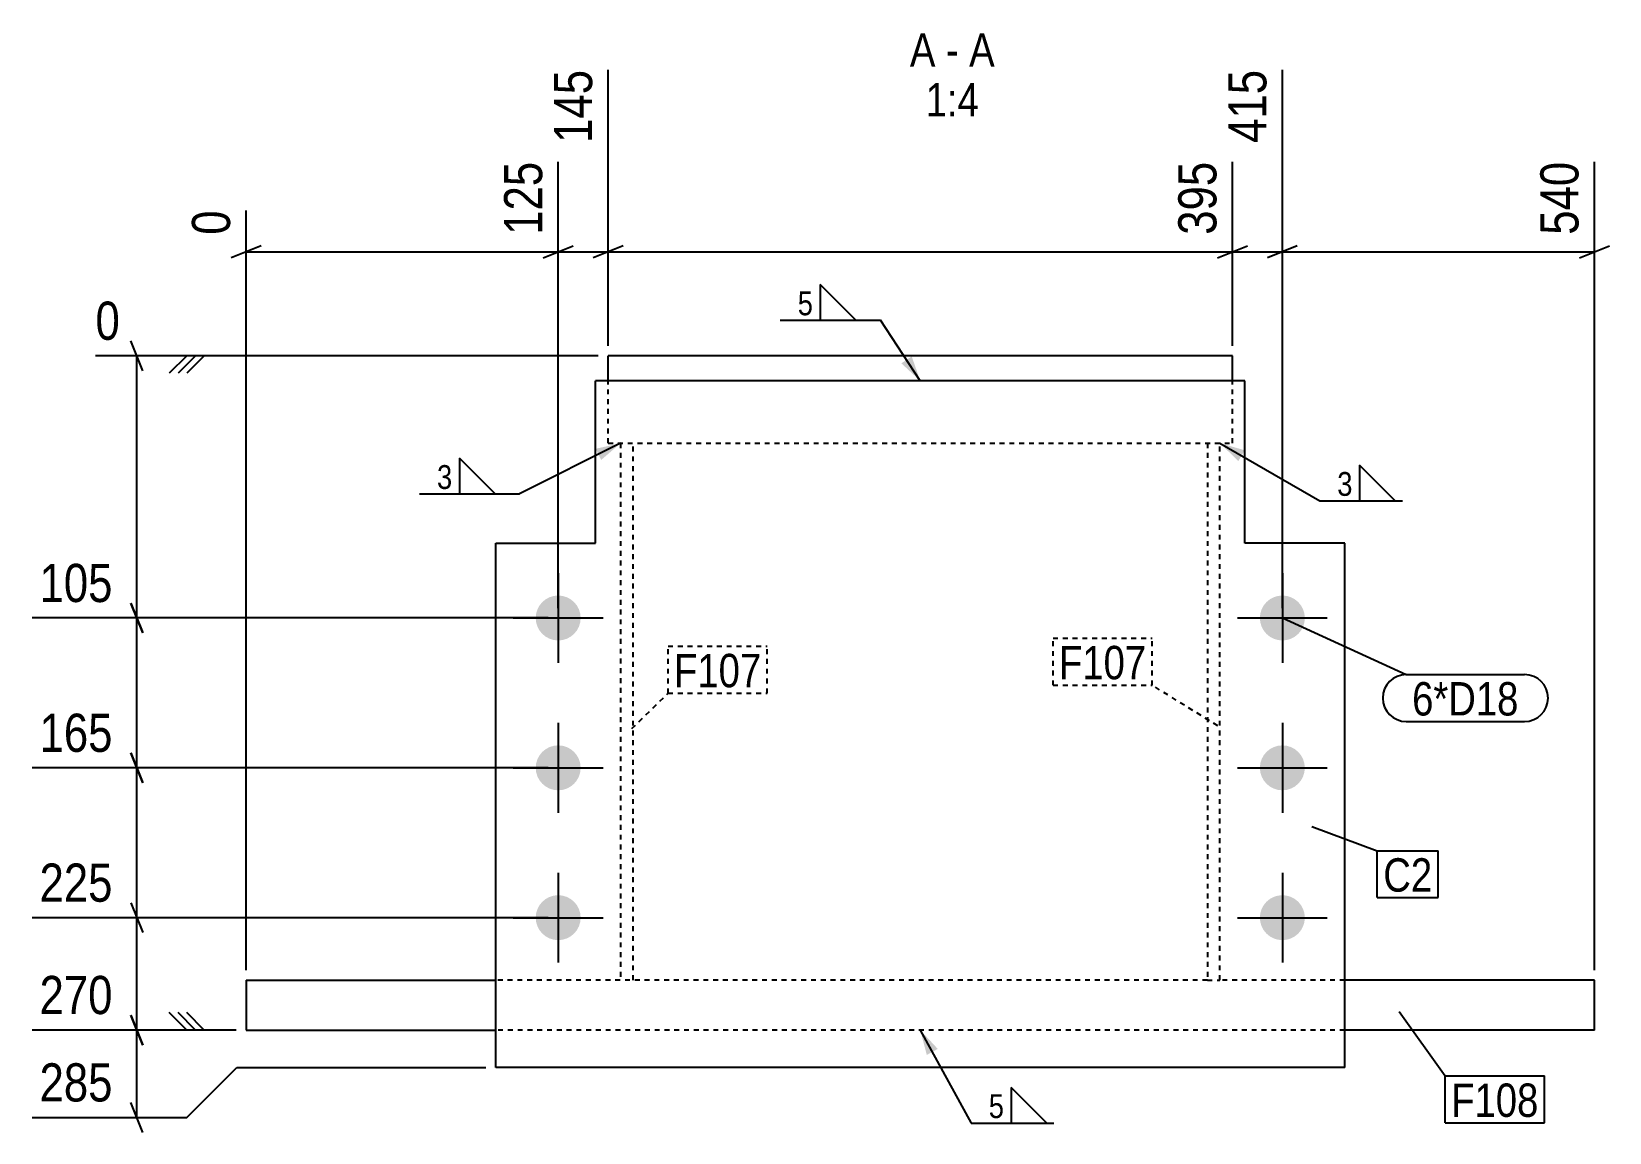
# Model space of a CAD drawing. Header units: millimetres. Extents: x 9 to 44269, y 10 to 1769.
# Drawn here: x 17168 to 17800, y 10 to 450 of the extents above; entities that cross this region are included whole.
import ezdxf

# ---------------------------------------------------------------- set-up
doc = ezdxf.new("R2010")
doc.units = ezdxf.units.MM
doc.linetypes.add('DXK_LINE_DOT2', pattern=[3.9198, 1.9599, -1.9599])
for name, color, linetype in [('MÅLSÆTNING', 7, 'Continuous'), ('STÅL', 7, 'Continuous'), ('TEKST', 7, 'Continuous')]:
    doc.layers.add(name, color=color, linetype=linetype)
doc.styles.add('Arial Narrow', font='ARIALN.TTF', dxfattribs={"height": 0.2})

msp = doc.modelspace()

# ---------------------------------------------------------------- hatches: boundary and pattern name
at = {"layer": 'STÅL', "linetype": 'Continuous'}
for points in [[(17387.94, 215.6, -1), (17369.94, 215.6, -1)], [(17677.95, 215.6, -1), (17659.95, 215.6, -1)], [(17387.94, 155.6, -1), (17369.94, 155.6, -1)], [(17677.95, 155.6, -1), (17659.95, 155.6, -1)], [(17387.94, 95.6, -1), (17369.94, 95.6, -1)], [(17677.95, 95.6, -1), (17659.95, 95.6, -1)]]:
    msp.add_hatch(color=96, dxfattribs=at).paths.add_polyline_path(points)
at = {"layer": 'TEKST', "linetype": 'Continuous'}
for points in [[(17520.52, 320.32), (17523.94, 310.6), (17516.35, 317.57)], [(17393.89, 283.34), (17403.95, 285.6), (17396.14, 278.87)], [(17651.35, 278.44), (17643.94, 285.6), (17653.85, 282.77)], [(17526.56, 40.63), (17523.94, 50.6), (17530.95, 43.04)]]:
    msp.add_hatch(color=3, dxfattribs=at).paths.add_polyline_path(points)

# ---------------------------------------------------------------- linework, layer by layer
at = {"layer": 'MÅLSÆTNING', "color": 7, "linetype": 'Continuous'}
for p, q in [((17398.94, 324.6), (17398.94, 435.11)), ((17398.94, 324.6), (17398.94, 435.11)), ((17668.95, 219.6), (17668.95, 435.11)), ((17668.95, 219.6), (17668.95, 435.11)), ((17378.94, 219.6), (17378.94, 398.31)), ((17378.94, 219.6), (17378.94, 398.31)), ((17648.94, 324.6), (17648.94, 398.31)), ((17648.94, 324.6), (17648.94, 398.31)), ((17793.94, 74.6), (17793.94, 398.31)), ((17253.94, 74.6), (17253.94, 378.81)), ((17259.94, 364.66), (17247.94, 359.86)), ((17253.94, 362.26), (17378.94, 362.26)), ((17372.94, 359.86), (17384.94, 364.66)), ((17372.94, 359.86), (17384.94, 364.66)), ((17378.94, 362.26), (17398.94, 362.26)), ((17404.94, 364.66), (17392.94, 359.86)), ((17404.94, 364.66), (17392.94, 359.86)), ((17398.94, 362.26), (17648.94, 362.26)), ((17642.94, 359.86), (17654.94, 364.66)), ((17648.94, 362.26), (17668.95, 362.26)), ((17674.95, 364.66), (17662.95, 359.86)), ((17674.95, 364.66), (17662.95, 359.86)), ((17668.95, 362.26), (17793.94, 362.26)), ((17787.94, 359.86), (17799.94, 364.66)), ((17212.6, 314.6), (17207.8, 326.6)), ((17394.94, 320.6), (17193.65, 320.6)), ((17210.2, 215.6), (17210.2, 320.6)), ((17230.2, 320.6), (17223.2, 313.6)), ((17237.2, 320.6), (17223.2, 320.6)), ((17233.7, 320.6), (17226.7, 313.6)), ((17237.2, 320.6), (17230.2, 313.6)), ((17207.8, 221.6), (17212.6, 209.6)), ((17212.6, 209.6), (17207.8, 221.6)), ((17374.94, 215.6), (17168.32, 215.6)), ((17374.94, 215.6), (17168.32, 215.6)), ((17210.2, 155.6), (17210.2, 215.6)), ((17207.8, 161.6), (17212.6, 149.6)), ((17212.6, 149.6), (17207.8, 161.6)), ((17374.94, 155.6), (17168.32, 155.6)), ((17374.94, 155.6), (17168.32, 155.6)), ((17210.2, 95.6), (17210.2, 155.6)), ((17207.8, 101.6), (17212.6, 89.6)), ((17207.8, 101.6), (17212.6, 89.6)), ((17374.94, 95.6), (17168.32, 95.6)), ((17374.94, 95.6), (17168.32, 95.6)), ((17210.2, 50.6), (17210.2, 95.6)), ((17230.2, 50.6), (17223.2, 57.6)), ((17230.2, 50.6), (17223.2, 57.6)), ((17233.7, 50.6), (17226.7, 57.6)), ((17233.7, 50.6), (17226.7, 57.6)), ((17237.2, 50.6), (17230.2, 57.6)), ((17237.2, 50.6), (17230.2, 57.6)), ((17249.94, 50.6), (17168.32, 50.6)), ((17249.94, 50.6), (17168.32, 50.6)), ((17207.8, 56.6), (17212.6, 44.6)), ((17212.6, 44.6), (17207.8, 56.6)), ((17210.2, 15.6), (17210.2, 50.6)), ((17237.2, 50.6), (17223.2, 50.6)), ((17237.2, 50.6), (17223.2, 50.6)), ((17230.2, 15.6), (17250.2, 35.6)), ((17250.2, 35.6), (17349.94, 35.6)), ((17212.6, 9.6), (17207.8, 21.6)), ((17168.32, 15.6), (17230.2, 15.6))]:
    msp.add_line(p, q, dxfattribs=at)
at = {"layer": 'STÅL', "color": 2, "linetype": 'Continuous'}
for p, q in [((17648.94, 320.6), (17398.94, 320.6)), ((17398.94, 310.6), (17398.94, 320.6)), ((17648.94, 310.6), (17648.94, 320.6)), ((17393.94, 245.6), (17393.94, 310.6)), ((17653.94, 310.6), (17393.94, 310.6)), ((17653.94, 245.6), (17653.94, 310.6)), ((17353.94, 245.6), (17393.94, 245.6)), ((17353.94, 35.6), (17353.94, 245.6)), ((17693.94, 245.6), (17653.94, 245.6)), ((17693.94, 35.6), (17693.94, 245.6)), ((17253.94, 70.6), (17353.94, 70.6)), ((17253.94, 70.6), (17253.94, 50.6)), ((17793.94, 70.6), (17693.94, 70.6)), ((17793.94, 50.6), (17793.94, 70.6)), ((17253.94, 50.6), (17353.94, 50.6)), ((17793.94, 50.6), (17693.94, 50.6)), ((17693.94, 35.6), (17353.94, 35.6))]:
    msp.add_line(p, q, dxfattribs=at)
at = {"layer": 'STÅL', "color": 7, "linetype": 'DXK_LINE_DOT2'}
for p, q in [((17398.94, 285.6), (17398.94, 310.6)), ((17648.94, 285.6), (17648.94, 310.6)), ((17398.94, 285.6), (17648.94, 285.6)), ((17403.95, 285.6), (17403.95, 70.6)), ((17408.95, 70.6), (17408.95, 285.6)), ((17638.94, 285.6), (17638.94, 70.6)), ((17643.94, 70.6), (17643.94, 285.6)), ((17638.94, 70.6), (17353.94, 70.6)), ((17638.94, 70.6), (17643.94, 70.6)), ((17693.94, 70.6), (17643.94, 70.6)), ((17693.94, 50.6), (17353.94, 50.6))]:
    msp.add_line(p, q, dxfattribs=at)
at = {"layer": 'STÅL', "color": 96, "linetype": 'Continuous'}
for p, q in [((17378.94, 233.6), (17378.94, 197.6)), ((17668.95, 233.6), (17668.95, 197.6)), ((17360.94, 215.6), (17396.94, 215.6)), ((17650.95, 215.6), (17686.95, 215.6)), ((17378.94, 173.6), (17378.94, 137.6)), ((17668.95, 173.6), (17668.95, 137.6)), ((17360.94, 155.6), (17396.94, 155.6)), ((17650.95, 155.6), (17686.95, 155.6)), ((17378.94, 113.6), (17378.94, 77.6)), ((17668.95, 113.6), (17668.95, 77.6)), ((17360.94, 95.6), (17396.94, 95.6)), ((17650.95, 95.6), (17686.95, 95.6))]:
    msp.add_line(p, q, dxfattribs=at)
at = {"layer": 'TEKST', "color": 3, "linetype": 'Continuous'}
for p, q in [((17523.94, 310.6), (17507.97, 334.82)), ((17403.95, 285.6), (17363.5, 265.27)), ((17643.94, 285.6), (17683.94, 262.51)), ((17523.94, 50.6), (17544.38, 13.36))]:
    msp.add_line(p, q, dxfattribs=at)

# ---------------------------------------------------------------- wipeouts: each hides what was drawn before it
at = {"color": 0, "linetype": 'Continuous'}
for points, layer in [([(17395.74, 438.31), (17373.34, 438.31), (17373.34, 402.66), (17395.74, 402.66)], 'MÅLSÆTNING'), ([(17203.69, 218.8), (17203.69, 241.2), (17168.04, 241.2), (17168.04, 218.8)], 'MÅLSÆTNING'), ([(17203.69, 158.8), (17203.69, 181.2), (17168.04, 181.2), (17168.04, 158.8)], 'MÅLSÆTNING'), ([(17203.69, 98.8), (17203.69, 121.2), (17168.04, 121.2), (17168.04, 98.8)], 'MÅLSÆTNING'), ([(17203.69, 53.8), (17203.69, 76.2), (17168.04, 76.2), (17168.04, 53.8)], 'MÅLSÆTNING'), ([(17203.69, 18.8), (17203.69, 41.2), (17168.04, 41.2), (17168.04, 18.8)], 'MÅLSÆTNING'), ([(17530.03, 436.42), (17530.03, 450.42), (17519.8, 450.42), (17519.8, 436.42)], 'TEKST'), ([(17539.33, 436.42), (17539.33, 450.42), (17534.23, 450.42), (17534.23, 436.42)], 'TEKST'), ([(17553.75, 436.42), (17553.75, 450.42), (17543.53, 450.42), (17543.53, 436.42)], 'TEKST'), ([(17547.44, 416.42), (17547.44, 430.42), (17526.11, 430.42), (17526.11, 416.42)], 'TEKST')]:
    msp.add_wipeout(points, dxfattribs=at).dxf.layer = layer
at = {"color": 0}
for points in [[(17481.77, 336.02), (17481.77, 347.62), (17474.08, 347.62), (17474.08, 336.02)], [(17337.3, 266.47), (17337.3, 278.07), (17329.61, 278.07), (17329.61, 266.47)], [(17697.83, 263.71), (17697.83, 275.31), (17690.14, 275.31), (17690.14, 263.71)], [(17614.47, 191.06), (17614.47, 205.06), (17579.51, 205.06), (17579.51, 191.06)], [(17460.29, 187.87), (17460.29, 201.87), (17425.33, 201.87), (17425.33, 187.87)], [(17763.56, 176.56), (17763.56, 190.56), (17720.93, 190.56), (17720.93, 176.56)], [(17728.99, 106.02), (17728.99, 120.02), (17709.38, 120.02), (17709.38, 106.02)], [(17558.28, 14.56), (17558.28, 26.16), (17550.58, 26.16), (17550.58, 14.56)], [(17771.53, 15.83), (17771.53, 29.83), (17736.57, 29.83), (17736.57, 15.83)]]:
    msp.add_wipeout(points, dxfattribs=at).dxf.layer = 'TEKST'

# ---------------------------------------------------------------- next in the draw order: linework, layer by layer
at = {"layer": 'TEKST', "color": 3, "linetype": 'Continuous'}
for p, q in [((17498.12, 334.82), (17483.83, 349.1)), ((17483.83, 349.1), (17483.83, 334.82)), ((17467.88, 334.82), (17507.97, 334.82)), ((17483.83, 334.82), (17498.12, 334.82)), ((17353.64, 265.27), (17339.36, 279.55)), ((17339.36, 279.55), (17339.36, 265.27)), ((17714.17, 262.51), (17699.89, 276.8)), ((17699.89, 276.8), (17699.89, 262.51)), ((17323.41, 265.27), (17363.5, 265.27)), ((17339.36, 265.27), (17353.64, 265.27)), ((17683.94, 262.51), (17717.03, 262.51)), ((17699.89, 262.51), (17714.17, 262.51)), ((17574.62, 13.36), (17560.33, 27.65)), ((17560.33, 27.65), (17560.33, 13.36)), ((17544.38, 13.36), (17577.48, 13.36)), ((17560.33, 13.36), (17574.62, 13.36))]:
    msp.add_line(p, q, dxfattribs=at)

# ---------------------------------------------------------------- next in the draw order: texts
at = {"layer": 'MÅLSÆTNING', "color": 3, "linetype": 'Continuous', "style": 'Arial Narrow'}
msp.add_text('145', height=15.271, rotation=90.00021, dxfattribs=at).set_placement((17392.54, 405.86))
for s, p in [('105', (17171.24, 222)), ('165', (17171.24, 162)), ('225', (17171.24, 102)), ('270', (17171.24, 57)), ('285', (17171.24, 22))]:
    msp.add_text(s, height=15.271, dxfattribs=at).set_placement(p)
at = {"layer": 'TEKST', "color": 3, "linetype": 'Continuous', "style": 'Arial Narrow'}
for s, height, p in [('A', 13.36, (17519.8, 436.42)), ('A', 13.36, (17543.53, 436.42)), ('-', 13.36, (17534.23, 436.42)), ('1:4', 13.362, (17526.11, 416.42))]:
    msp.add_text(s, height=height, dxfattribs=at).set_placement(p)
at = {"layer": 'TEKST', "color": 3, "style": 'Arial Narrow'}
for s, p in [('5', (17474.88, 336.82)), ('3', (17330.41, 267.27)), ('3', (17690.94, 264.51)), ('5', (17551.38, 15.36))]:
    msp.add_text(s, height=9.54, dxfattribs=at).set_placement(p)

# ---------------------------------------------------------------- next in the draw order: wipeouts: each hides what was drawn before it
at = {"color": 0, "linetype": 'Continuous'}
for points in [[(17375.74, 401.51), (17353.34, 401.51), (17353.34, 365.86), (17375.74, 365.86)], [(17645.74, 401.51), (17623.34, 401.51), (17623.34, 365.86), (17645.74, 365.86)], [(17790.74, 401.51), (17768.34, 401.51), (17768.34, 365.86), (17790.74, 365.86)], [(17250.74, 382.01), (17228.34, 382.01), (17228.34, 365.86), (17250.74, 365.86)], [(17206.6, 323.8), (17206.6, 346.2), (17190.45, 346.2), (17190.45, 323.8)]]:
    msp.add_wipeout(points, dxfattribs=at).dxf.layer = 'MÅLSÆTNING'
at = {"color": 0}
for points in [[(17614.47, 191.06), (17614.47, 205.06), (17579.51, 205.06), (17579.51, 191.06)], [(17460.29, 187.87), (17460.29, 201.87), (17425.33, 201.87), (17425.33, 187.87)], [(17763.56, 176.56), (17763.56, 190.56), (17720.93, 190.56), (17720.93, 176.56)], [(17728.99, 106.02), (17728.99, 120.02), (17709.38, 120.02), (17709.38, 106.02)], [(17771.53, 15.83), (17771.53, 29.83), (17736.57, 29.83), (17736.57, 15.83)]]:
    msp.add_wipeout(points, dxfattribs=at).dxf.layer = 'TEKST'

# ---------------------------------------------------------------- next in the draw order: linework, layer by layer
at = {"layer": 'MÅLSÆTNING', "color": 7, "linetype": 'Continuous'}
msp.add_line((17642.94, 359.86), (17654.94, 364.66), dxfattribs=at)
at = {"layer": 'TEKST', "color": 7, "linetype": 'Continuous'}
for p, q in [((17668.95, 215.6), (17718.53, 192.96)), ((17718.53, 192.96), (17765.96, 192.96)), ((17718.53, 174.16), (17765.96, 174.16)), ((17680.77, 132.06), (17706.98, 122.42)), ((17706.98, 122.42), (17731.39, 122.42)), ((17706.98, 103.62), (17706.98, 122.42)), ((17731.39, 103.62), (17731.39, 122.42)), ((17706.98, 103.62), (17731.39, 103.62)), ((17715.68, 58.06), (17734.17, 32.23)), ((17734.17, 32.23), (17773.93, 32.23)), ((17734.17, 13.43), (17734.17, 32.23)), ((17773.93, 13.43), (17773.93, 32.23)), ((17734.17, 13.43), (17773.93, 13.43))]:
    msp.add_line(p, q, dxfattribs=at)
at = {"layer": 'TEKST', "color": 7, "linetype": 'DXK_LINE_DOT2'}
for p, q in [((17422.93, 204.27), (17462.69, 204.27)), ((17422.93, 185.47), (17422.93, 204.27)), ((17462.69, 185.47), (17462.69, 204.27)), ((17577.11, 207.46), (17616.87, 207.46)), ((17577.11, 188.66), (17577.11, 207.46)), ((17616.87, 188.66), (17616.87, 207.46)), ((17408.44, 171.33), (17422.93, 185.47)), ((17422.93, 185.47), (17462.69, 185.47)), ((17577.11, 188.66), (17616.87, 188.66)), ((17643.08, 172.39), (17616.87, 188.66))]:
    msp.add_line(p, q, dxfattribs=at)
at = {"layer": 'TEKST', "color": 7, "linetype": 'Continuous'}
for centre, start, end in [((17718.53, 183.56), 90, 270), ((17765.96, 183.56), 270, 90)]:
    msp.add_arc(centre, 9.4, start, end, dxfattribs=at)

# ---------------------------------------------------------------- next in the draw order: texts
at = {"layer": 'MÅLSÆTNING', "color": 3, "linetype": 'Continuous', "style": 'Arial Narrow'}
for s, height, p in [('125', 15.271, (17372.54, 369.06)), ('395', 15.271, (17642.54, 369.06)), ('540', 15.271, (17787.54, 369.06)), ('0', 15.27, (17247.54, 369.06))]:
    msp.add_text(s, height=height, rotation=90.00021, dxfattribs=at).set_placement(p)
msp.add_text('0', height=15.27, dxfattribs=at).set_placement((17193.65, 327))
at = {"layer": 'TEKST', "color": 3, "style": 'Arial Narrow'}
for s, p in [('F107', (17579.51, 191.06)), ('F107', (17425.33, 187.87)), ('6*D18', (17720.93, 176.56)), ('C2', (17709.38, 106.02)), ('F108', (17736.57, 15.83))]:
    msp.add_text(s, height=13.362, dxfattribs=at).set_placement(p)

# ---------------------------------------------------------------- next in the draw order: wipeouts: each hides what was drawn before it
at = {"color": 0, "linetype": 'Continuous'}
msp.add_wipeout([(17665.75, 438.31), (17643.35, 438.31), (17643.35, 402.66), (17665.75, 402.66)], dxfattribs=at).dxf.layer = 'MÅLSÆTNING'

# ---------------------------------------------------------------- next in the draw order: texts
at = {"layer": 'MÅLSÆTNING', "color": 3, "linetype": 'Continuous', "style": 'Arial Narrow'}
msp.add_text('415', height=15.271, rotation=90.00021, dxfattribs=at).set_placement((17662.55, 405.86))

doc.saveas('drawing.dxf')
